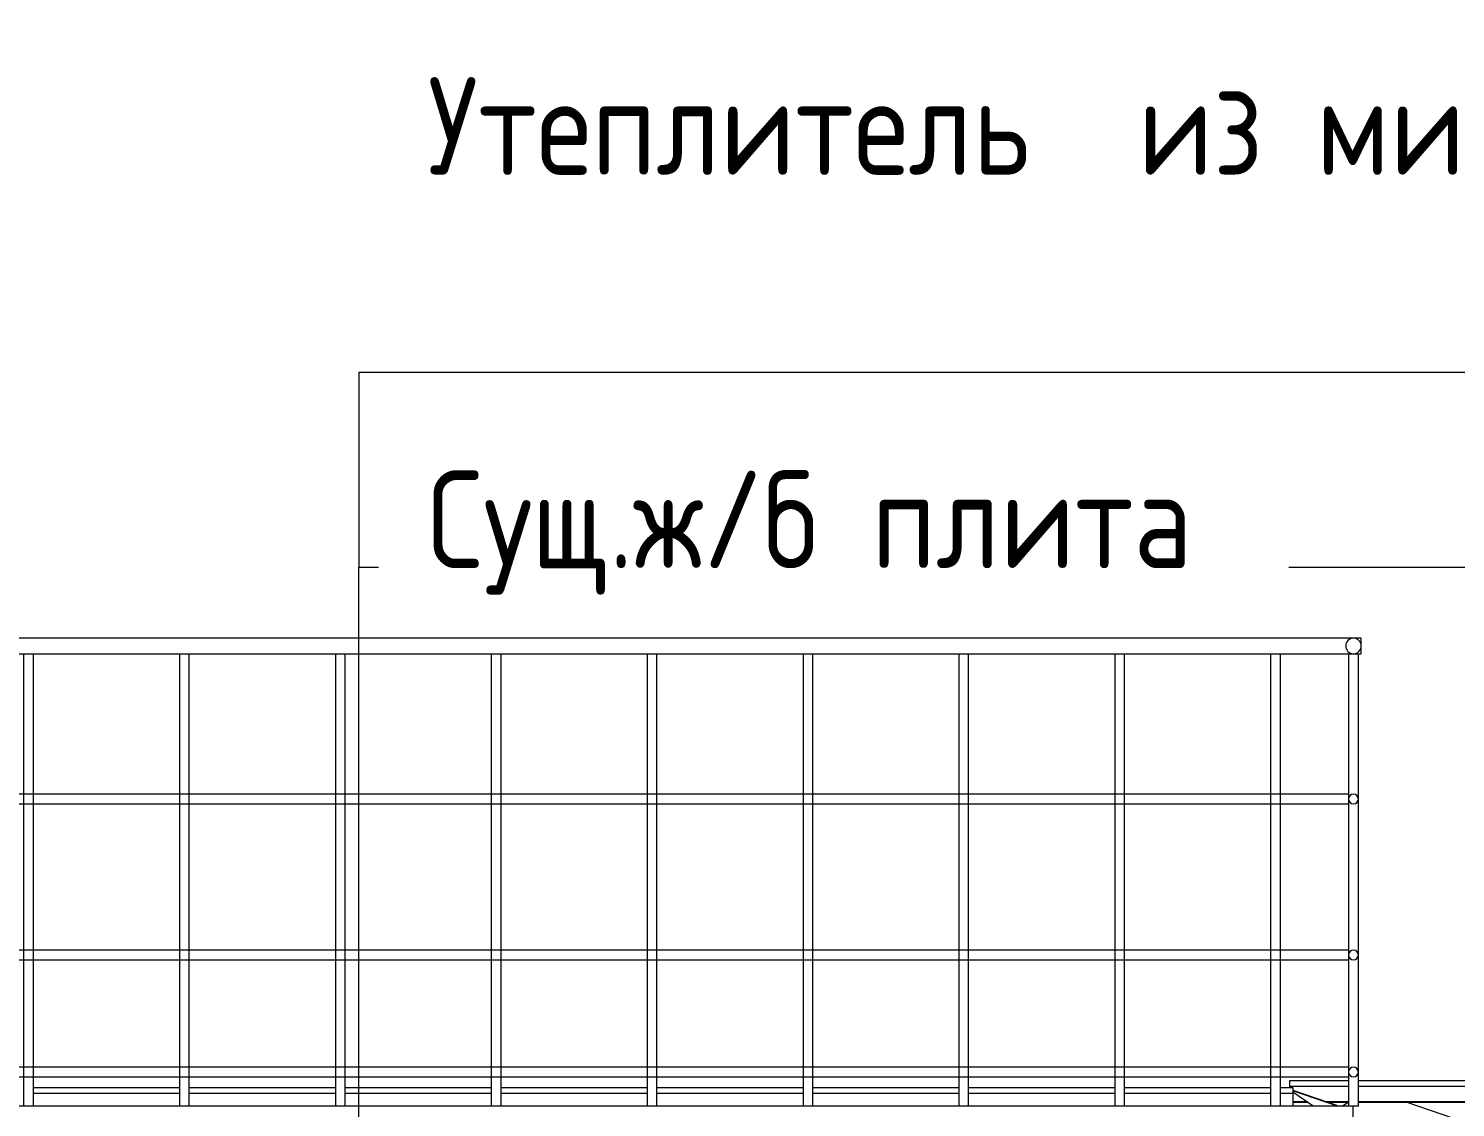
# Model space of a CAD drawing. Header units: millimetres. Extents: x -3929 to 624051, y 52832 to 514950.
# Drawn here: x 493286 to 496946, y 131472 to 134238 of the extents above; entities that cross this region are included whole.
import ezdxf

# ---------------------------------------------------------------- set-up
doc = ezdxf.new("R2010")
doc.units = ezdxf.units.MM
for name, color, linetype, lineweight in [('Аннотация', 7, 'Continuous', 18), ('Обобщенные модели', 7, 'Continuous', 18), ('Ограждение', 7, 'Continuous', 9), ('Перекрытие', 7, 'Continuous', 18)]:
    doc.layers.add(name, color=color, linetype=linetype, lineweight=lineweight)
doc.styles.add('GOST Common_2', font='GOST_Common.ttf', dxfattribs={"width": 0.9, "height": 250})

# ---------------------------------------------------------------- blocks, each defined once
blk = doc.blocks.new('Planka_konka_K1 - Кровля - Планка конька К1-2963679-Разрез 2-2')
at = {"layer": 'Обобщенные модели'}
for p, q in [((12789.4, 18780), (12789.4, 18795)), ((12789.4, 18795), (12940.6, 18795)), ((12789.4, 18777), (12789.4, 18780)), ((12940.6, 18780), (12789.4, 18780)), ((12965.4, 18795), (20516.4, 18795)), ((20516.4, 18780), (12965.4, 18780)), ((12833.3, 18740.7), (12797.5, 18740.7)), ((12835.9, 18738.8), (12797.5, 18738.8)), ((12940.5, 18740.7), (12884.1, 18740.7)), ((12940.5, 18738.8), (12889.4, 18738.8)), ((20516.4, 18740.7), (12965.5, 18740.7)), ((20516.4, 18738.8), (12965.5, 18738.8))]:
    blk.add_line(p, q, dxfattribs=at)
blk = doc.blocks.new('Planka_konka_K1 - Кровля - Планка конька К1-2964228-Разрез 2-2')
at = {"layer": 'Обобщенные модели'}
for p, q in [((9567.6, 18777), (9942.4, 18777)), ((9967.3, 18777), (10342.1, 18777)), ((10367.1, 18777), (10741.9, 18777)), ((10766.8, 18777), (11141.6, 18777)), ((11166.6, 18777), (11541.4, 18777)), ((11566.3, 18777), (11941.1, 18777)), ((11966.1, 18777), (12340.9, 18777)), ((12365.8, 18777), (12740.6, 18777)), ((12765.6, 18777), (12797.5, 18777)), ((12797.5, 18777), (12797.5, 18762)), ((9942.4, 18762), (9567.6, 18762)), ((10342.1, 18762), (9967.3, 18762)), ((10741.9, 18762), (10367.1, 18762)), ((11141.6, 18762), (10766.8, 18762)), ((11541.4, 18762), (11166.6, 18762)), ((11941.1, 18762), (11566.3, 18762)), ((12340.9, 18762), (11966.1, 18762)), ((12740.6, 18762), (12365.8, 18762)), ((12797.5, 18762), (12765.6, 18762)), ((12797.5, 18762), (12797.5, 18729.3))]:
    blk.add_line(p, q, dxfattribs=at)
blk = doc.blocks.new('Ограждение - Ограждение-2968377-Разрез 2-2')
at = {"layer": 'Ограждение'}
for p, q in [((12797.5, 18770.6), (12917, 18729.3)), ((12911.9, 18729.3), (12797.5, 18768.8)), ((12849.6, 18729.3), (12797.5, 18765.6)), ((12923.9, 18729.3), (12937.8, 18738.8)), ((19076.9, 16668.8), (13090.9, 18738.8))]:
    blk.add_line(p, q, dxfattribs=at)
blk = doc.blocks.new('Ограждение - 25 мм-V242-Разрез 2-2')
at = {"layer": 'Ограждение'}
for p, q in [((12940.5, 19889.3), (12940.5, 18729.3)), ((12940.5, 19889.3), (12965.5, 19889.3)), ((12965.5, 18729.3), (12965.5, 19889.3)), ((12965.5, 18729.3), (12953, 18729.3))]:
    blk.add_line(p, q, dxfattribs=at)
blk = doc.blocks.new('Ограждение - 25 мм-V243-Разрез 2-2')
at = {"layer": 'Ограждение'}
for p, q in [((12740.6, 19889.3), (12740.6, 18729.3)), ((12740.6, 19889.3), (12753.1, 19889.3)), ((12753.1, 19889.3), (12765.6, 19889.3)), ((12765.6, 18729.3), (12765.6, 19889.3))]:
    blk.add_line(p, q, dxfattribs=at)
blk = doc.blocks.new('Ограждение - 25 мм-V244-Разрез 2-2')
at = {"layer": 'Ограждение'}
for p, q in [((12340.9, 19889.3), (12340.9, 18729.3)), ((12340.9, 19889.3), (12353.4, 19889.3)), ((12353.4, 19889.3), (12365.9, 19889.3)), ((12365.9, 18729.3), (12365.9, 19889.3))]:
    blk.add_line(p, q, dxfattribs=at)
blk = doc.blocks.new('Ограждение - 25 мм-V245-Разрез 2-2')
at = {"layer": 'Ограждение'}
for p, q in [((11941.1, 19889.3), (11941.1, 18729.3)), ((11941.1, 19889.3), (11953.6, 19889.3)), ((11953.6, 19889.3), (11966.1, 19889.3)), ((11966.1, 18729.3), (11966.1, 19889.3))]:
    blk.add_line(p, q, dxfattribs=at)
blk = doc.blocks.new('Ограждение - 25 мм-V246-Разрез 2-2')
at = {"layer": 'Ограждение'}
for p, q in [((11541.4, 19889.3), (11541.4, 18729.3)), ((11541.4, 19889.3), (11553.9, 19889.3)), ((11553.9, 19889.3), (11566.4, 19889.3)), ((11566.4, 18729.3), (11566.4, 19889.3))]:
    blk.add_line(p, q, dxfattribs=at)
blk = doc.blocks.new('Ограждение - 25 мм-V247-Разрез 2-2')
at = {"layer": 'Ограждение'}
for p, q in [((11141.6, 19889.3), (11141.6, 18729.3)), ((11141.6, 19889.3), (11154.1, 19889.3)), ((11154.1, 19889.3), (11166.6, 19889.3)), ((11166.6, 18729.3), (11166.6, 19889.3))]:
    blk.add_line(p, q, dxfattribs=at)
blk = doc.blocks.new('Ограждение - 25 мм-V248-Разрез 2-2')
at = {"layer": 'Ограждение'}
for p, q in [((10741.9, 19889.3), (10741.9, 18729.3)), ((10741.9, 19889.3), (10754.4, 19889.3)), ((10754.4, 19889.3), (10766.9, 19889.3)), ((10766.9, 18729.3), (10766.9, 19889.3))]:
    blk.add_line(p, q, dxfattribs=at)
blk = doc.blocks.new('Ограждение - 25 мм-V249-Разрез 2-2')
at = {"layer": 'Ограждение'}
for p, q in [((10342.1, 19889.3), (10342.1, 18729.3)), ((10342.1, 19889.3), (10354.6, 19889.3)), ((10354.6, 19889.3), (10367.1, 19889.3)), ((10367.1, 18729.3), (10367.1, 19889.3))]:
    blk.add_line(p, q, dxfattribs=at)
blk = doc.blocks.new('Ограждение - 25 мм-V250-Разрез 2-2')
at = {"layer": 'Ограждение'}
for p, q in [((9942.4, 19889.3), (9942.4, 18729.3)), ((9942.4, 19889.3), (9954.9, 19889.3)), ((9954.9, 19889.3), (9967.4, 19889.3)), ((9967.4, 18729.3), (9967.4, 19889.3))]:
    blk.add_line(p, q, dxfattribs=at)
blk = doc.blocks.new('Ограждение - 25 мм-V251-Разрез 2-2')
at = {"layer": 'Ограждение'}
for p, q in [((9542.6, 19889.3), (9542.6, 18729.3)), ((9542.6, 19889.3), (9555.1, 19889.3)), ((9555.1, 19889.3), (9567.6, 19889.3)), ((9567.6, 18729.3), (9567.6, 19889.3))]:
    blk.add_line(p, q, dxfattribs=at)
blk = doc.blocks.new('Ограждение - Ограждение-5945901-Разрез 2-2')
at = {"layer": 'Ограждение'}
for p, q in [((12973, 19929.3), (8933, 19929.3)), ((12973, 19909.3), (12973, 19929.3)), ((12973, 19889.3), (12973, 19909.3)), ((8933, 19889.3), (12940.5, 19889.3)), ((12965.5, 19889.3), (12973, 19889.3)), ((12940.5, 19529.3), (8925.5, 19529.3)), ((8925.5, 19504.3), (12940.5, 19504.3)), ((12940.5, 19129.3), (8925.5, 19129.3)), ((8925.5, 19104.3), (12940.5, 19104.3)), ((12940.6, 18829.3), (8925.5, 18829.3)), ((8925.5, 18804.3), (12940.6, 18804.3))]:
    blk.add_line(p, q, dxfattribs=at)
at = {"layer": 'Ограждение', "lineweight": 18}
for centre, radius, start, end in [((12953, 19909.3), 20, 0, 180), ((12953, 19909.3), 20, 180, 0), ((12953, 19516.8), 12.5, 0, 180), ((12953, 19516.8), 12.5, 180, 0), ((12953, 19116.8), 12.5, 0, 180), ((12953, 19116.8), 12.5, 180, 0), ((12953, 18816.8), 12.5, 0, 180), ((12953, 18816.8), 12.5, 180, 0)]:
    blk.add_arc(centre, radius, start, end, dxfattribs=at)
for name in ['Ограждение - 25 мм-V251-Разрез 2-2', 'Ограждение - 25 мм-V250-Разрез 2-2', 'Ограждение - 25 мм-V249-Разрез 2-2', 'Ограждение - 25 мм-V248-Разрез 2-2', 'Ограждение - 25 мм-V247-Разрез 2-2', 'Ограждение - 25 мм-V246-Разрез 2-2', 'Ограждение - 25 мм-V245-Разрез 2-2', 'Ограждение - 25 мм-V244-Разрез 2-2', 'Ограждение - 25 мм-V243-Разрез 2-2', 'Ограждение - 25 мм-V242-Разрез 2-2']:
    blk.add_blockref(name, (0, 0))
blk = doc.blocks.new('ADSK_Обозначение_ФлажокПирогаКонструкции - Разрез Чердак _длиннее стрелка_-4836940-Разрез 2-2')
at = {"layer": 'Аннотация', "lineweight": 20}
for p, q in [((10402.2, 20610.9), (10402.2, 20110.9)), ((10402.2, 20610.9), (18402.2, 20610.9)), ((10402.2, 16110.9), (10402.2, 20110.9)), ((10402.2, 20110.9), (18402.2, 20110.9))]:
    blk.add_line(p, q, dxfattribs=at)

msp = doc.modelspace()

# ---------------------------------------------------------------- linework, layer by layer
at = {"layer": 'Перекрытие', "lineweight": 9}
for p, q in [((496683.302, 131475.231), (492643.302, 131475.231)), ((496683.302, 131445.231), (496683.302, 131475.231))]:
    msp.add_line(p, q, dxfattribs=at)

# ---------------------------------------------------------------- block references
at = {"layer": 'Аннотация'}
msp.add_blockref('ADSK_Обозначение_ФлажокПирогаКонструкции - Разрез Чердак _длиннее стрелка_-4836940-Разрез 2-2', (483731.112, 112745.933), dxfattribs=at)
at = {"layer": 'Обобщенные модели'}
for name in ['Planka_konka_K1 - Кровля - Планка конька К1-2964228-Разрез 2-2', 'Planka_konka_K1 - Кровля - Планка конька К1-2963679-Разрез 2-2']:
    msp.add_blockref(name, (483731.112, 112745.933), dxfattribs=at)
at = {"layer": 'Ограждение'}
for name in ['Ограждение - Ограждение-5945901-Разрез 2-2', 'Ограждение - Ограждение-2968377-Разрез 2-2']:
    msp.add_blockref(name, (483731.112, 112745.933), dxfattribs=at)

# ---------------------------------------------------------------- texts
at = {"layer": 'Аннотация', "lineweight": 9, "insert": (494309.126, 133794.823), "char_height": 250, "width": 5792.4, "attachment_point": 7, "line_spacing_factor": 1.022766, "style": 'GOST Common_2', "bg_fill": 2}
msp.add_mtext('\\pxt4.572,9.144,13.716,18.288,22.86,27.432,32.004,36.576,41.148,45.72,50.292,54.864,59.436,64.008,68.58,73.152,77.724,82.296,86.868,91.44,96.012,100.584,105.156,109.728,114.3,118.872,123.444,128.016,132.588,137.16,141.732,146.304;{Утеплитель  из мин.ваты р=130-150кг/м3}', dxfattribs=at)

# ---------------------------------------------------------------- next in the draw order: texts
at = {"layer": 'Аннотация', "lineweight": 9, "insert": (494309.126, 132786.449), "char_height": 250, "width": 2083.5, "attachment_point": 7, "line_spacing_factor": 1.022766, "style": 'GOST Common_2', "bg_fill": 2}
msp.add_mtext('\\pxt4.572,9.144,13.716,18.288,22.86,27.432,32.004,36.576,41.148,45.72,50.292,54.864,59.436,64.008,68.58,73.152,77.724,82.296,86.868,91.44,96.012,100.584,105.156,109.728,114.3,118.872,123.444,128.016,132.588,137.16,141.732,146.304;{Сущ.ж/б плита}', dxfattribs=at)

doc.saveas('drawing.dxf')
